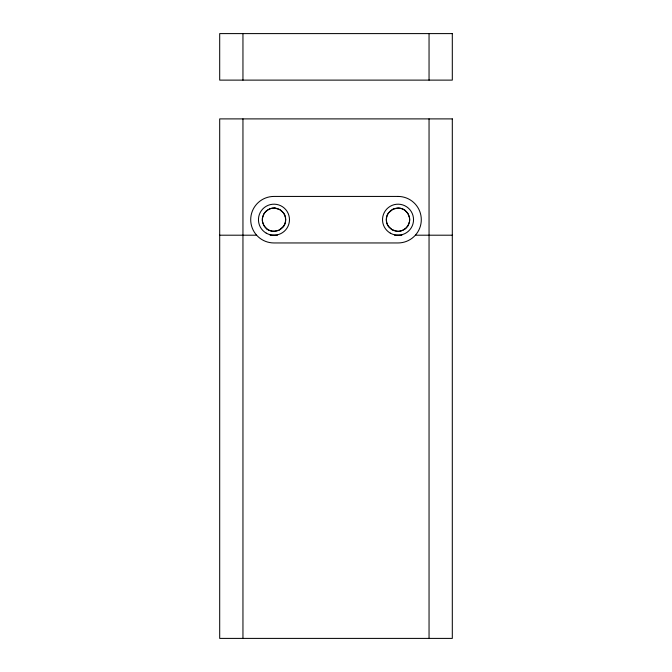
<?xml version="1.0" encoding="UTF-8"?>
<svg xmlns="http://www.w3.org/2000/svg" width="672" height="672" viewBox="0 0 672 672"><rect width="100%" height="100%" fill="white"/><g stroke="black" fill="none" stroke-linecap="round" stroke-linejoin="round"><path stroke-width="1.01" d="M283.324 226.598L279.006 230.177L273.966 231.319M388.676 212.78L392.994 209.202L398.034 208.06A17.27 13.986 -74.1 0 1 405.384 210.554M266.666 210.638L264.046 213.629L262.508 217.72A8.635 6.359 -89.9 0 0 262.492 221.676L264.046 225.758L266.666 228.749M405.334 228.749L407.954 225.758L409.492 221.668A8.635 6.359 -89.9 0 0 409.508 217.711L407.954 213.629L405.334 210.638M219.694 235.2L256.544 235.2M270.136 235.2L277.452 235.2M394.548 235.2L401.864 235.2M415.456 235.2L452.306 235.2M274.982 208.11L279.955 209.723L283.324 212.78M397.018 231.277L392.045 229.664L388.676 226.598M429.047 33.6L429.047 80.119M429.047 118.894L429.047 638.4M242.953 33.6L242.953 80.119M242.953 118.894L242.953 638.4M283.433 212.68A10.718 9.509 -90 0 1 283.433 226.708M273.974 231.244A17.27 13.986 -74.1 0 1 266.616 228.824M266.784 210.832A17.245 13.843 80.6 0 1 274.982 208.018M388.567 226.708A10.718 9.509 -90 0 1 388.567 212.68M405.216 228.556A17.245 13.843 80.6 0 1 397.018 231.37M452.306 33.6L219.694 33.6L219.694 80.119L452.306 80.119L452.306 33.6M452.306 118.894L219.694 118.894L219.694 638.4L452.306 638.4L452.306 118.894M398.034 196.434L273.966 196.434A23.26 23.26 0 0 0 250.706 219.694A23.26 23.26 0 0 0 273.966 242.953L398.034 242.953A23.26 23.26 0 0 0 421.294 219.694A23.26 23.26 0 0 0 398.034 196.434M268.153 229.765A11.634 11.634 0 0 0 285.6 219.694A11.634 11.634 0 0 0 268.153 209.622A11.634 11.634 0 0 0 268.153 229.765M392.213 229.765A11.634 11.634 0 0 0 409.66 219.694A11.634 11.634 0 0 0 392.213 209.622A11.634 11.634 0 0 0 392.213 229.765M266.213 233.125A15.506 15.506 0 0 0 289.481 219.694A15.506 15.506 0 0 0 266.213 206.262A15.506 15.506 0 0 0 266.213 233.125M390.281 233.125A15.506 15.506 0 0 0 413.54 219.694A15.506 15.506 0 0 0 390.281 206.262A15.506 15.506 0 0 0 390.281 233.125"/></g></svg>
